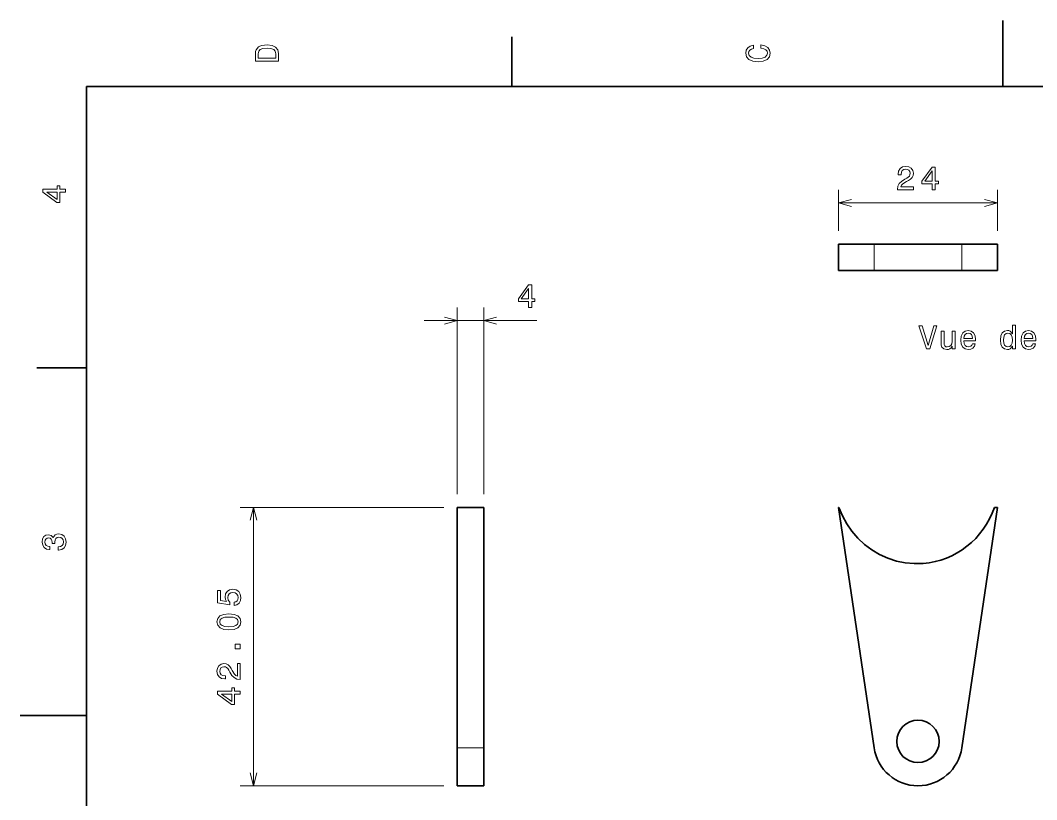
# Model space of a CAD drawing. Extents: x 0 to 297, y 0 to 210.
# Drawn here: x 0 to 153.6, y 92.3 to 210 of the extents above; entities that cross this region are included whole.
import ezdxf

# ---------------------------------------------------------------- set-up
doc = ezdxf.new("R2010")
doc.units = 0

msp = doc.modelspace()

# ---------------------------------------------------------------- linework, layer by layer
at = {"color": 7, "lineweight": 35, "ltscale": 0.25}
for p, q in [((148.5, 200), (148.5, 210)), ((10, 105), (0, 105))]:
    msp.add_line(p, q, dxfattribs=at)
at = {"color": 7, "lineweight": 35, "ltscale": 0.1875}
for p, q in [((74.300003, 200), (74.300003, 207.5)), ((10, 157.5), (2.5, 157.5))]:
    msp.add_line(p, q, dxfattribs=at)
at = {"color": 7, "lineweight": 35}
for p, q in [((287, 200), (10, 200)), ((10, 200), (10, 10)), ((66.027458, 136.419647), (66.027458, 100.088806)), ((70.027458, 136.419647), (70.027458, 100.088806)), ((123.657196, 136.419647), (129.029266, 100.088806)), ((147.657196, 136.419647), (142.285126, 100.088806))]:
    msp.add_line(p, q, dxfattribs=at)
at = {"color": 7, "lineweight": 13, "ltscale": 0.15516}
for p, q in [((123.657196, 178.207184), (123.657196, 184.413574)), ((147.657196, 178.207184), (147.657196, 184.413574))]:
    msp.add_line(p, q, dxfattribs=at)
at = {"color": 7, "lineweight": 13}
for p, q in [((123.657196, 182.413574), (147.657196, 182.413574)), ((66.027458, 138.419647), (66.027458, 166.633072)), ((70.027458, 138.419647), (70.027458, 166.633072)), ((64.027458, 136.419647), (33.237289, 136.419647)), ((35.237289, 94.368851), (35.237289, 136.419647)), ((64.027458, 94.368851), (33.237289, 94.368851))]:
    msp.add_line(p, q, dxfattribs=at)
at = {"color": 7, "lineweight": 35, "ltscale": 0.134302}
for p, q in [((123.657196, 176.207184), (129.029266, 176.207184)), ((147.657196, 176.207184), (142.285126, 176.207184)), ((123.657196, 172.207184), (129.029266, 172.207184)), ((147.657196, 172.207184), (142.285126, 172.207184))]:
    msp.add_line(p, q, dxfattribs=at)
at = {"color": 7, "lineweight": 35, "ltscale": 0.1}
for p, q in [((123.657196, 172.207184), (123.657196, 176.207184)), ((147.657196, 172.207184), (147.657196, 176.207184)), ((70.027458, 136.419647), (66.027458, 136.419647)), ((70.027458, 94.368851), (66.027458, 94.368851))]:
    msp.add_line(p, q, dxfattribs=at)
at = {"color": 7, "lineweight": 13, "ltscale": 0.1}
for p, q in [((129.029266, 176.207184), (129.029266, 172.207184)), ((142.285126, 172.207184), (142.285126, 176.207184)), ((70.027458, 100.088806), (66.027458, 100.088806))]:
    msp.add_line(p, q, dxfattribs=at)
at = {"color": 7, "lineweight": 35, "ltscale": 0.331396}
for p, q in [((142.285126, 176.207184), (129.029266, 176.207184)), ((142.285126, 172.207184), (129.029266, 172.207184))]:
    msp.add_line(p, q, dxfattribs=at)
at = {"color": 7, "lineweight": 13, "ltscale": 0.4259}
msp.add_line((61.027458, 164.633072), (78.063477, 164.633072), dxfattribs=at)
at = {"color": 7, "lineweight": 35, "ltscale": 0.001408}
msp.add_line((123.657196, 136.419647), (123.713501, 136.419647), dxfattribs=at)
at = {"color": 7, "lineweight": 35, "ltscale": 0.011014}
msp.add_line((147.216644, 136.419647), (147.657196, 136.419647), dxfattribs=at)
at = {"color": 7, "lineweight": 35, "ltscale": 0.142999}
for p, q in [((66.027458, 100.088806), (66.027458, 94.368851)), ((70.027458, 100.088806), (70.027458, 94.368851))]:
    msp.add_line(p, q, dxfattribs=at)
at = {"color": 7, "lineweight": 13}
for points in [[(35.533215, 204.994965), (35.533215, 203.829971), (39.033215, 203.829971), (39.033215, 204.994965), (38.922264, 205.544678), (38.584366, 205.953171), (38.034657, 206.205338), (37.283215, 206.296112), (36.516644, 206.215424), (36.21405, 206.114563), (35.971977, 205.973343), (35.644165, 205.56485), (35.563473, 205.297562)], [(111.93206, 205.817017), (112.35569, 205.716141), (112.658287, 205.549713), (112.844887, 205.317734), (112.905403, 205.045395), (112.814629, 204.71759), (112.54229, 204.460388), (112.098488, 204.28891), (111.483215, 204.233429), (110.872986, 204.28891), (110.424141, 204.455338), (110.151802, 204.71254), (110.055984, 205.045395), (110.106415, 205.287476), (110.247627, 205.494247), (110.474571, 205.655624), (110.787247, 205.766571), (110.787247, 206.245682), (110.308144, 206.094391), (109.94503, 205.832138), (109.718086, 205.474075), (109.637398, 205.045395), (109.763474, 204.510818), (110.116501, 204.10231), (110.696472, 203.840057), (111.483215, 203.749283), (112.269958, 203.840057), (112.84993, 204.10231), (113.208, 204.510818), (113.329041, 205.045395), (113.233215, 205.51442), (112.965927, 205.892654), (112.527161, 206.159943), (111.93206, 206.301163)], [(35.951801, 204.959656), (36.027451, 205.342941), (36.259438, 205.605194), (36.672985, 205.761536), (37.283215, 205.811966), (37.873272, 205.756485), (38.286816, 205.600143), (38.533936, 205.332855), (38.614628, 204.959656), (38.614628, 204.298996), (35.951801, 204.298996)], [(132.55864, 184.413574), (134.964264, 184.413574), (134.964264, 184.84729), (133.062958, 184.84729), (133.168869, 185.08432), (133.350418, 185.281006), (133.910217, 185.639084), (134.207779, 185.790375), (134.540619, 186.007233), (134.777664, 186.259399), (134.913818, 186.556946), (134.964264, 186.894836), (134.878525, 187.318481), (134.641495, 187.651321), (134.278381, 187.863144), (133.809357, 187.938797), (133.325211, 187.853058), (132.957047, 187.616028), (132.720016, 187.237778), (132.639328, 186.73851), (132.639328, 186.667892), (133.098267, 186.667892), (133.098267, 186.708237), (133.143646, 187.051178), (133.279816, 187.303345), (133.496674, 187.464722), (133.784134, 187.520203), (134.076645, 187.469772), (134.293503, 187.343689), (134.434723, 187.147003), (134.485153, 186.899887), (134.449844, 186.667892), (134.354019, 186.471207), (134.192642, 186.299744), (133.970734, 186.148438), (133.673187, 185.987061), (133.178955, 185.674377), (132.830978, 185.341522), (132.624207, 184.938065), (132.55864, 184.428711)], [(137.802582, 184.413574), (138.25647, 184.413574), (138.25647, 185.281006), (138.755753, 185.281006), (138.755753, 185.684464), (138.25647, 185.684464), (138.25647, 187.837921), (137.797546, 187.837921), (136.264404, 185.724808), (136.264404, 185.281006), (137.802582, 185.281006)], [(136.688034, 185.684464), (137.802582, 187.252914), (137.802582, 185.684464)], [(6.833213, 184.02739), (6.833213, 184.481277), (5.965778, 184.481277), (5.965778, 184.98056), (5.56232, 184.98056), (5.56232, 184.481277), (3.408862, 184.481277), (3.408862, 184.022339), (5.521974, 182.489197), (5.965778, 182.489197), (5.965778, 184.02739)], [(5.56232, 182.912827), (3.993876, 184.02739), (5.56232, 184.02739)], [(76.822845, 166.633072), (77.276733, 166.633072), (77.276733, 167.500504), (77.776016, 167.500504), (77.776016, 167.903961), (77.276733, 167.903961), (77.276733, 170.057434), (76.817802, 170.057434), (75.28466, 167.944305), (75.28466, 167.500504), (76.822845, 167.500504)], [(75.708298, 167.903961), (76.822845, 169.472412), (76.822845, 167.903961)], [(138.052734, 163.855606), (137.175201, 160.875046), (136.272476, 163.855606), (135.793365, 163.855606), (136.92305, 160.350555), (137.427368, 160.350555), (138.53183, 163.855606)], [(141.255173, 163.058762), (140.811371, 163.058762), (140.811371, 161.495361), (140.760941, 161.132263), (140.614685, 160.87001), (140.387741, 160.708618), (140.090195, 160.658188), (139.853165, 160.698532), (139.701859, 160.81958), (139.616135, 161.026352), (139.595963, 161.318848), (139.595963, 163.058762), (139.152161, 163.058762), (139.152161, 161.278503), (139.167282, 160.920441), (139.263107, 160.622894), (139.555618, 160.350555), (140.024628, 160.25473), (140.276794, 160.290039), (140.493652, 160.380814), (140.680252, 160.537155), (140.831543, 160.764099), (140.831543, 160.350555), (141.255173, 160.350555)], [(142.591629, 161.576065), (144.366852, 161.576065), (144.371887, 161.782837), (144.291199, 162.362808), (144.069305, 162.796524), (143.716278, 163.058762), (143.247253, 163.154587), (142.788315, 163.053726), (142.435287, 162.771301), (142.208344, 162.312378), (142.127655, 161.707184), (142.203308, 161.086868), (142.430252, 160.63298), (142.778229, 160.350555), (143.232117, 160.25473), (143.625488, 160.320297), (143.948257, 160.49176), (144.185287, 160.764099), (144.321457, 161.127213), (143.882706, 161.127213), (143.791916, 160.925476), (143.660797, 160.774185), (143.287598, 160.653152), (143.000137, 160.708618), (142.783279, 160.885132), (142.642059, 161.172607), (142.591629, 161.560928)], [(149.939621, 160.76915), (149.939621, 160.350555), (150.383423, 160.350555), (150.383423, 163.971588), (149.944656, 163.971588), (149.944656, 162.645218), (149.606766, 163.028503), (149.399994, 163.119293), (149.162964, 163.154587), (148.734283, 163.053726), (148.401428, 162.771301), (148.18457, 162.317413), (148.108932, 161.707184), (148.18457, 161.096954), (148.401428, 160.638016), (148.734283, 160.350555), (149.162964, 160.25473), (149.399994, 160.290039), (149.611801, 160.380814)], [(151.699707, 161.576065), (153.474915, 161.576065), (153.479965, 161.782837), (153.399277, 162.362808), (153.177368, 162.796524), (152.824341, 163.058762), (152.355316, 163.154587), (151.896393, 163.053726), (151.543365, 162.771301), (151.316422, 162.312378), (151.235733, 161.707184), (151.311371, 161.086868), (151.538315, 160.63298), (151.886307, 160.350555), (152.340195, 160.25473), (152.733566, 160.320297), (153.056335, 160.49176), (153.293365, 160.764099), (153.429535, 161.127213), (152.990768, 161.127213), (152.899994, 160.925476), (152.76886, 160.774185), (152.395676, 160.653152), (152.1082, 160.708618), (151.891342, 160.885132), (151.750137, 161.172607), (151.699707, 161.560928)], [(142.591629, 161.949265), (142.64711, 162.297241), (142.783279, 162.554443), (142.990051, 162.710785), (143.26239, 162.766266), (143.529678, 162.710785), (143.73645, 162.554443), (143.862534, 162.297241), (143.907913, 161.949265)], [(149.238602, 162.75618), (149.531113, 162.685577), (149.753021, 162.488892), (149.88414, 162.161072), (149.93457, 161.707184), (149.88414, 161.248245), (149.753021, 160.920441), (149.531113, 160.718704), (149.238602, 160.653152), (148.961227, 160.718704), (148.74942, 160.920441), (148.6082, 161.253296), (148.56282, 161.707184), (148.6082, 162.156036), (148.74942, 162.483841), (148.961227, 162.685577)], [(151.699707, 161.949265), (151.755173, 162.297241), (151.891342, 162.554443), (152.098114, 162.710785), (152.370453, 162.766266), (152.637741, 162.710785), (152.844513, 162.554443), (152.970596, 162.297241), (153.015991, 161.949265)], [(5.73379, 129.979111), (5.769093, 129.979111), (6.253242, 130.059799), (6.616354, 130.296829), (6.848343, 130.670029), (6.934078, 131.164276), (6.848343, 131.688766), (6.626441, 132.082138), (6.273415, 132.334305), (5.819525, 132.425079), (5.521974, 132.384735), (5.279899, 132.273788), (5.0933, 132.092224), (4.957133, 131.850143), (4.684798, 132.177963), (4.251081, 132.293961), (3.857709, 132.218307), (3.560158, 132.00145), (3.373559, 131.648422), (3.307997, 131.164276), (3.388689, 130.710388), (3.610591, 130.362396), (3.963617, 130.135452), (4.432637, 130.059799), (4.46794, 130.059799), (4.46794, 130.508652), (4.145173, 130.548996), (3.913184, 130.680115), (3.771974, 130.891937), (3.721542, 131.189484), (3.761888, 131.451736), (3.867795, 131.643372), (4.039265, 131.759369), (4.271254, 131.804764), (4.518372, 131.759369), (4.684798, 131.638336), (4.785663, 131.426514), (4.815922, 131.139053), (4.810879, 130.942368), (5.209294, 130.942368), (5.199208, 131.189484), (5.244596, 131.507217), (5.365634, 131.744247), (5.56232, 131.885452), (5.819525, 131.935883), (6.112032, 131.880417), (6.328891, 131.734161), (6.465058, 131.502167), (6.510447, 131.194534), (6.460014, 130.876801), (6.308718, 130.644821), (6.066643, 130.498566), (5.73379, 130.443085)], [(32.324463, 121.61557), (32.73801, 121.726524), (33.060776, 121.97364), (33.262505, 122.336754), (33.338154, 122.800728), (33.247375, 123.310097), (33.000259, 123.708511), (32.606888, 123.96067), (32.102562, 124.056496), (31.633543, 123.970757), (31.265387, 123.728683), (31.028357, 123.350441), (30.942621, 122.861252), (31.003139, 122.483002), (31.169565, 122.190498), (30.226482, 122.331711), (30.226482, 123.864853), (29.812939, 123.864853), (29.812939, 121.993813), (31.668846, 121.716438), (31.668846, 122.119896), (31.431814, 122.412399), (31.346079, 122.785599), (31.401554, 123.108368), (31.562939, 123.355484), (31.810057, 123.511826), (32.127777, 123.567299), (32.445503, 123.511826), (32.692619, 123.350441), (32.848961, 123.103325), (32.904434, 122.785599), (32.869133, 122.518311), (32.753139, 122.311539), (32.571583, 122.16024), (32.324463, 122.084595)], [(31.527636, 117.914848), (32.31942, 117.990501), (32.884262, 118.227531), (33.227203, 118.605774), (33.338154, 119.130264), (33.227203, 119.649719), (32.884262, 120.027962), (32.31942, 120.259949), (31.527636, 120.340645), (30.740892, 120.259949), (30.428211, 120.164131), (30.171007, 120.027962), (29.828068, 119.649719), (29.712072, 119.130264), (29.828068, 118.605774), (30.17605, 118.227531), (30.740892, 117.990501)], [(31.527636, 118.399002), (30.917404, 118.439346), (30.478643, 118.56543), (30.221439, 118.792374), (30.130661, 119.130264), (30.221439, 119.46312), (30.478643, 119.690063), (30.917404, 119.816147), (31.527636, 119.856491), (32.142906, 119.816147), (32.581673, 119.690063), (32.838875, 119.46312), (32.92461, 119.130264), (32.838875, 118.792374), (32.581673, 118.56543), (32.142906, 118.439346)], [(33.237289, 115.046265), (33.237289, 115.742226), (32.485847, 115.742226), (32.485847, 115.046265)], [(33.237289, 110.427673), (33.237289, 112.833298), (32.803574, 112.833298), (32.803574, 110.931999), (32.56654, 111.037903), (32.369854, 111.21946), (32.011787, 111.779259), (31.860489, 112.076813), (31.643629, 112.40966), (31.391468, 112.646698), (31.093918, 112.78286), (30.756021, 112.833298), (30.33239, 112.747559), (29.999537, 112.510529), (29.787722, 112.147415), (29.712072, 111.678391), (29.797808, 111.194244), (30.03484, 110.826088), (30.413082, 110.589058), (30.912361, 110.508362), (30.982967, 110.508362), (30.982967, 110.9673), (30.942621, 110.9673), (30.599682, 111.012688), (30.347521, 111.148857), (30.186136, 111.365715), (30.130661, 111.653175), (30.181093, 111.945686), (30.307175, 112.162544), (30.50386, 112.303757), (30.750978, 112.354187), (30.982967, 112.318886), (31.179653, 112.223061), (31.351122, 112.061676), (31.502419, 111.839775), (31.663803, 111.542229), (31.976482, 111.047989), (32.309334, 110.700012), (32.712791, 110.49324), (33.22216, 110.427673)], [(33.237289, 108.199577), (33.237289, 108.653465), (32.369854, 108.653465), (32.369854, 109.152748), (31.966396, 109.152748), (31.966396, 108.653465), (29.812939, 108.653465), (29.812939, 108.194534), (31.92605, 106.661392), (32.369854, 106.661392), (32.369854, 108.199577)], [(31.966396, 107.085022), (30.397953, 108.199577), (31.966396, 108.199577)]]:
    msp.add_lwpolyline(points, close=True, dxfattribs=at)
for points in [[(125.58905, 182.931213), (123.657196, 182.413574), (125.58905, 181.895935)], [(145.725342, 181.895935), (147.657196, 182.413574), (145.725342, 182.931213)], [(64.095604, 164.115433), (66.027458, 164.633072), (64.095604, 165.150711)], [(71.959312, 165.150711), (70.027458, 164.633072), (71.959312, 164.115433)], [(35.754929, 134.487793), (35.237289, 136.419647), (34.71965, 134.487793)], [(34.71965, 96.300697), (35.237289, 94.368851), (35.754929, 96.300697)]]:
    msp.add_lwpolyline(points, dxfattribs=at)
at = {"color": 7, "lineweight": 35}
msp.add_lwpolyline([(123.713501, 136.419647), (124.241257, 135.152313), (124.898087, 133.946716), (125.677742, 132.81665), (126.572586, 131.775452), (127.573547, 130.835907), (128.67009, 130.01004), (129.845551, 129.311218), (131.090561, 128.745758), (132.390442, 128.321762), (133.729492, 128.045532), (135.091156, 127.921371), (136.458252, 127.951462)], dxfattribs=at)
msp.add_circle((135.657196, 101.068848), 3.2, dxfattribs=at)
msp.add_arc((135.657196, 101.068848), 6.7, 188.4111, 351.588897, dxfattribs=at)
msp.add_ellipse((135.441086, 140.829758), major_axis=(1.066818, -12.87429), ratio=0.967712, start_param=6.2792008381, end_param=7.4254983363, dxfattribs=at)

doc.saveas('drawing.dxf')
